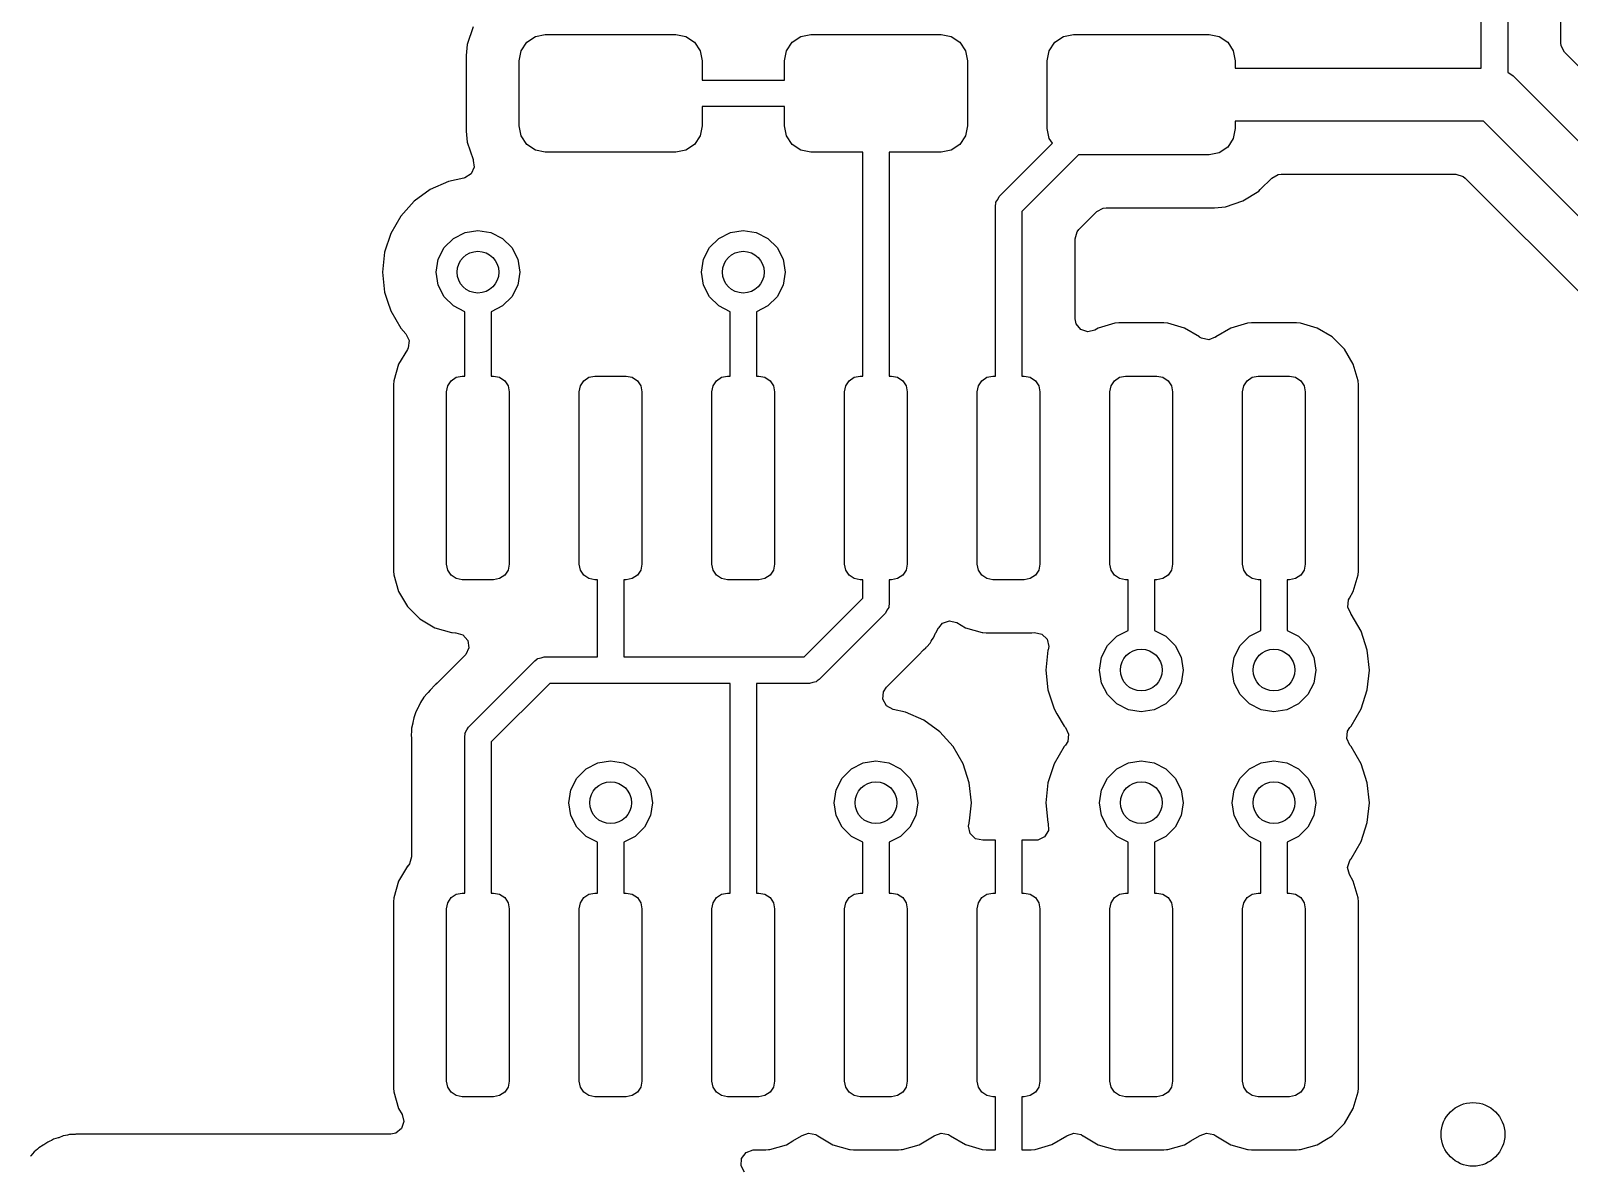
# Model space of a CAD drawing. Extents: x 7 to 11, y -4.75 to -1.25.
# Drawn here: x 7.581 to 8.161, y -2.063 to -1.634 of the extents above; entities that cross this region are included whole.
import ezdxf

# ---------------------------------------------------------------- set-up
doc = ezdxf.new("R2010")
doc.units = 0
doc.header["$MEASUREMENT"] = 0
doc.layers.add('BLACK', color=7, linetype='CONTINUOUS')

msp = doc.modelspace()

# ---------------------------------------------------------------- linework, layer by layer
at = {"layer": 'BLACK', "linetype": 'CONTINUOUS'}
for p, q in [((8.12807, -1.64807), (8.12807, -1.51014)), ((8.13807, -1.50807), (8.13807, -1.64962)), ((8.15809, -1.63858), (8.15809, -1.51138)), ((7.74815, -1.63257), (7.74595, -1.6392)), ((7.74595, -1.6392), (7.74553, -1.64329)), ((7.74595, -1.6392), (7.74595, -1.6392)), ((7.7663, -1.64151), (7.76843, -1.63832)), ((7.76843, -1.63832), (7.77163, -1.63618)), ((7.77163, -1.63618), (7.77539, -1.63543)), ((7.77539, -1.63543), (7.82461, -1.63543)), ((7.82461, -1.63543), (7.82837, -1.63618)), ((7.82837, -1.63618), (7.83157, -1.63832)), ((7.83157, -1.63832), (7.8337, -1.64151)), ((7.8663, -1.64151), (7.86843, -1.63832)), ((7.86843, -1.63832), (7.87163, -1.63618)), ((7.87163, -1.63618), (7.87539, -1.63543)), ((7.87539, -1.63543), (7.92461, -1.63543)), ((7.92461, -1.63543), (7.92837, -1.63618)), ((7.92837, -1.63618), (7.93157, -1.63832)), ((7.93157, -1.63832), (7.9337, -1.64151)), ((7.96532, -1.64151), (7.96745, -1.63832)), ((7.96745, -1.63832), (7.97064, -1.63618)), ((7.97064, -1.63618), (7.97441, -1.63543)), ((7.97441, -1.63543), (8.02559, -1.63543)), ((8.02559, -1.63543), (8.02936, -1.63618)), ((8.02936, -1.63618), (8.03255, -1.63832)), ((8.03255, -1.63832), (8.03468, -1.64151)), ((8.1582, -1.63964), (8.15809, -1.63858)), ((8.15954, -1.64209), (8.1582, -1.63964)), ((7.74553, -1.64329), (7.74553, -1.67187)), ((7.76555, -1.64528), (7.7663, -1.64151)), ((7.76555, -1.66988), (7.76555, -1.64528)), ((7.8337, -1.64151), (7.83445, -1.64528)), ((7.83445, -1.64528), (7.83445, -1.65258)), ((7.86555, -1.64528), (7.8663, -1.64151)), ((7.86555, -1.65258), (7.86555, -1.64528)), ((7.9337, -1.64151), (7.93445, -1.64528)), ((7.93445, -1.64528), (7.93445, -1.66988)), ((7.96457, -1.64528), (7.96532, -1.64151)), ((7.96457, -1.67087), (7.96457, -1.64528)), ((8.03468, -1.64151), (8.03543, -1.64528)), ((8.03543, -1.64528), (8.03543, -1.64807)), ((8.22092, -1.70346), (8.15954, -1.64209)), ((8.03543, -1.64807), (8.075, -1.64807)), ((8.075, -1.64807), (8.12807, -1.64807)), ((8.13807, -1.64962), (8.14014, -1.651)), ((8.14014, -1.651), (8.14014, -1.651)), ((8.14014, -1.651), (8.20707, -1.71793)), ((7.83445, -1.65258), (7.86555, -1.65258)), ((7.86555, -1.66258), (7.83445, -1.66258)), ((7.83445, -1.66258), (7.83445, -1.66988)), ((7.86555, -1.66988), (7.86555, -1.66258)), ((8.075, -1.66807), (8.03543, -1.66807)), ((8.03543, -1.66807), (8.03543, -1.67087)), ((8.12893, -1.66807), (8.075, -1.66807)), ((8.19, -1.72914), (8.12893, -1.66807)), ((7.74553, -1.67187), (7.74595, -1.67596)), ((7.7663, -1.67365), (7.76555, -1.66988)), ((7.76843, -1.67684), (7.7663, -1.67365)), ((7.8337, -1.67365), (7.83157, -1.67684)), ((7.83445, -1.66988), (7.8337, -1.67365)), ((7.8663, -1.67365), (7.86555, -1.66988)), ((7.86843, -1.67684), (7.8663, -1.67365)), ((7.9337, -1.67365), (7.93157, -1.67684)), ((7.93445, -1.66988), (7.9337, -1.67365)), ((7.96532, -1.67463), (7.96457, -1.67087)), ((7.96651, -1.67642), (7.96532, -1.67463)), ((8.03468, -1.67463), (8.03255, -1.67783)), ((8.03543, -1.67087), (8.03468, -1.67463)), ((7.74595, -1.67596), (7.74705, -1.67927)), ((7.74705, -1.67927), (7.74815, -1.68259)), ((7.77163, -1.67898), (7.76843, -1.67684)), ((7.77539, -1.67972), (7.77163, -1.67898)), ((7.82461, -1.67972), (7.77539, -1.67972)), ((7.82837, -1.67898), (7.82461, -1.67972)), ((7.83157, -1.67684), (7.82837, -1.67898)), ((7.87163, -1.67898), (7.86843, -1.67684)), ((7.87539, -1.67972), (7.87163, -1.67898)), ((7.895, -1.67972), (7.87539, -1.67972)), ((7.895, -1.76417), (7.895, -1.67972)), ((7.92461, -1.67972), (7.905, -1.67972)), ((7.905, -1.67972), (7.905, -1.76417)), ((7.92837, -1.67898), (7.92461, -1.67972)), ((7.93157, -1.67684), (7.92837, -1.67898)), ((7.94646, -1.69646), (7.96651, -1.67642)), ((7.97636, -1.68071), (7.955, -1.70207)), ((8.02559, -1.68071), (7.97636, -1.68071)), ((8.02936, -1.67996), (8.02559, -1.68071)), ((8.03255, -1.67783), (8.02936, -1.67996)), ((7.74858, -1.68538), (7.74744, -1.68793)), ((7.74815, -1.68259), (7.74815, -1.68259)), ((7.74815, -1.68259), (7.74816, -1.68261)), ((7.74816, -1.68261), (7.74816, -1.68263)), ((7.74816, -1.68263), (7.74824, -1.68286)), ((7.74824, -1.68286), (7.7482, -1.68288)), ((7.7482, -1.68288), (7.74858, -1.68538)), ((7.73889, -1.6908), (7.73202, -1.69385)), ((7.74469, -1.68956), (7.73889, -1.6908)), ((7.7451, -1.68946), (7.74469, -1.68956)), ((7.74744, -1.68793), (7.7451, -1.68946)), ((8.04483, -1.69385), (8.04914, -1.68954)), ((8.04914, -1.68954), (8.0516, -1.6882)), ((8.0516, -1.6882), (8.05265, -1.68809)), ((8.05265, -1.68809), (8.07149, -1.68809)), ((8.07149, -1.68809), (8.11858, -1.68809)), ((8.11858, -1.68809), (8.12126, -1.68888)), ((8.12126, -1.68888), (8.12209, -1.68954)), ((8.12209, -1.68954), (8.16853, -1.73598)), ((7.72593, -1.69827), (7.7209, -1.70386)), ((7.73202, -1.69385), (7.72593, -1.69827)), ((7.94517, -1.69884), (7.9452, -1.69859)), ((7.9452, -1.69859), (7.94587, -1.69755)), ((7.94587, -1.69755), (7.94646, -1.69646)), ((8.03167, -1.70031), (8.0383, -1.69811)), ((8.0383, -1.69811), (8.04424, -1.69445)), ((8.04424, -1.69445), (8.04483, -1.69385)), ((7.7209, -1.70386), (7.71714, -1.71037)), ((7.7209, -1.70386), (7.7209, -1.70386)), ((7.945, -1.7), (7.94513, -1.69912)), ((7.945, -1.76417), (7.945, -1.7)), ((7.94511, -1.69894), (7.94517, -1.69884)), ((7.94513, -1.69912), (7.94511, -1.69894)), ((7.955, -1.70207), (7.955, -1.76417)), ((7.97647, -1.70891), (7.9832, -1.70218)), ((7.9832, -1.70218), (7.98566, -1.70084)), ((7.98566, -1.70084), (7.98671, -1.70073)), ((7.98671, -1.70073), (8.02758, -1.70073)), ((8.02758, -1.70073), (8.03167, -1.70031)), ((7.71714, -1.71037), (7.71482, -1.71752)), ((7.71714, -1.71037), (7.71714, -1.71037)), ((7.74074, -1.71226), (7.74513, -1.71002)), ((7.74513, -1.71002), (7.75, -1.70925)), ((7.75, -1.70925), (7.75487, -1.71002)), ((7.75487, -1.71002), (7.75926, -1.71226)), ((7.84074, -1.71226), (7.84513, -1.71002)), ((7.84513, -1.71002), (7.85, -1.70925)), ((7.85, -1.70925), (7.85487, -1.71002)), ((7.85487, -1.71002), (7.85926, -1.71226)), ((7.97502, -1.71242), (7.97581, -1.70974)), ((7.97581, -1.70974), (7.97647, -1.70891)), ((7.73502, -1.72013), (7.73726, -1.71574)), ((7.73726, -1.71574), (7.74074, -1.71226)), ((7.75926, -1.71226), (7.76274, -1.71574)), ((7.76274, -1.71574), (7.76498, -1.72013)), ((7.83502, -1.72013), (7.83726, -1.71574)), ((7.83726, -1.71574), (7.84074, -1.71226)), ((7.85926, -1.71226), (7.86274, -1.71574)), ((7.86274, -1.71574), (7.86498, -1.72013)), ((7.97502, -1.74254), (7.97502, -1.71242)), ((7.71482, -1.71752), (7.71404, -1.725)), ((7.73425, -1.725), (7.73502, -1.72013)), ((7.76498, -1.72013), (7.76575, -1.725)), ((7.83425, -1.725), (7.83502, -1.72013)), ((7.86498, -1.72013), (7.86575, -1.725)), ((7.71404, -1.725), (7.71482, -1.73248)), ((7.73502, -1.72987), (7.73425, -1.725)), ((7.76575, -1.725), (7.76498, -1.72987)), ((7.83502, -1.72987), (7.83425, -1.725)), ((7.86575, -1.725), (7.86498, -1.72987)), ((7.71482, -1.73248), (7.71596, -1.73598)), ((7.73726, -1.73426), (7.73502, -1.72987)), ((7.76498, -1.72987), (7.76274, -1.73426)), ((7.83726, -1.73426), (7.83502, -1.72987)), ((7.86498, -1.72987), (7.86274, -1.73426)), ((7.71596, -1.73598), (7.71714, -1.73963)), ((7.74074, -1.73774), (7.73726, -1.73426)), ((7.745, -1.73991), (7.74074, -1.73774)), ((7.75926, -1.73774), (7.755, -1.73991)), ((7.76274, -1.73426), (7.75926, -1.73774)), ((7.84074, -1.73774), (7.83726, -1.73426)), ((7.845, -1.73991), (7.84074, -1.73774)), ((7.85926, -1.73774), (7.855, -1.73991)), ((7.86274, -1.73426), (7.85926, -1.73774)), ((7.71714, -1.73963), (7.71714, -1.73963)), ((7.71714, -1.73963), (7.7209, -1.74614)), ((7.745, -1.76417), (7.745, -1.73991)), ((7.755, -1.73991), (7.755, -1.76417)), ((7.845, -1.76417), (7.845, -1.73991)), ((7.855, -1.73991), (7.855, -1.76417)), ((7.97539, -1.74443), (7.97502, -1.74254)), ((7.97715, -1.74661), (7.97539, -1.74443)), ((7.99001, -1.74427), (7.98372, -1.7461)), ((7.99148, -1.74415), (7.99001, -1.74427)), ((8.00852, -1.74415), (7.99148, -1.74415)), ((7.99148, -1.74415), (7.99148, -1.74415)), ((8.00999, -1.74427), (8.00852, -1.74415)), ((8.00852, -1.74415), (8.00852, -1.74415)), ((8.01628, -1.7461), (8.00999, -1.74427)), ((8.04001, -1.74427), (8.03372, -1.7461)), ((8.04148, -1.74415), (8.04001, -1.74427)), ((8.05852, -1.74415), (8.04148, -1.74415)), ((8.04148, -1.74415), (8.04148, -1.74415)), ((8.05999, -1.74427), (8.05852, -1.74415)), ((8.05852, -1.74415), (8.05852, -1.74415)), ((8.06628, -1.7461), (8.05999, -1.74427)), ((7.7209, -1.74614), (7.7209, -1.74614)), ((7.7209, -1.74614), (7.72283, -1.74828)), ((7.72283, -1.74828), (7.72404, -1.7508)), ((7.72404, -1.7508), (7.72369, -1.75357)), ((7.9798, -1.7475), (7.97715, -1.74661)), ((7.98251, -1.74681), (7.9798, -1.7475)), ((7.98372, -1.7461), (7.98251, -1.74681)), ((8.02192, -1.74943), (8.01628, -1.7461)), ((8.02196, -1.74946), (8.02192, -1.74943)), ((8.0227, -1.74993), (8.02196, -1.74946)), ((8.02544, -1.75048), (8.0227, -1.74993)), ((8.02779, -1.74956), (8.02544, -1.75048)), ((8.02781, -1.74959), (8.02779, -1.74956)), ((8.028, -1.74947), (8.02781, -1.74959)), ((8.02804, -1.74946), (8.028, -1.74947)), ((8.02808, -1.74943), (8.02804, -1.74946)), ((8.03372, -1.7461), (8.02808, -1.74943)), ((8.07192, -1.74943), (8.06628, -1.7461)), ((8.07655, -1.75406), (8.07192, -1.74943)), ((8.07192, -1.74943), (8.07192, -1.74943)), ((7.72341, -1.75412), (7.72011, -1.7597)), ((7.72369, -1.75357), (7.72341, -1.75412)), ((8.07989, -1.7597), (8.07655, -1.75406)), ((8.07655, -1.75406), (8.07655, -1.75406)), ((7.72011, -1.7597), (7.71828, -1.76599)), ((8.08172, -1.76599), (8.07989, -1.7597)), ((8.07989, -1.7597), (8.07989, -1.7597)), ((8.07989, -1.7597), (8.07989, -1.7597)), ((7.71828, -1.76599), (7.71817, -1.76746)), ((7.71817, -1.76746), (7.71817, -1.83766)), ((7.73819, -1.77008), (7.73864, -1.76782)), ((7.73864, -1.76782), (7.73992, -1.7659)), ((7.73992, -1.7659), (7.74183, -1.76462)), ((7.74183, -1.76462), (7.74409, -1.76417)), ((7.74409, -1.76417), (7.745, -1.76417)), ((7.755, -1.76417), (7.75591, -1.76417)), ((7.75591, -1.76417), (7.75817, -1.76462)), ((7.75817, -1.76462), (7.76008, -1.7659)), ((7.76008, -1.7659), (7.76136, -1.76782)), ((7.76136, -1.76782), (7.76181, -1.77008)), ((7.78819, -1.77008), (7.78864, -1.76782)), ((7.78864, -1.76782), (7.78992, -1.7659)), ((7.78992, -1.7659), (7.79183, -1.76462)), ((7.79183, -1.76462), (7.79409, -1.76417)), ((7.79409, -1.76417), (7.80591, -1.76417)), ((7.80591, -1.76417), (7.80817, -1.76462)), ((7.80817, -1.76462), (7.81008, -1.7659)), ((7.81008, -1.7659), (7.81136, -1.76782)), ((7.81136, -1.76782), (7.81181, -1.77008)), ((7.83819, -1.77008), (7.83864, -1.76782)), ((7.83864, -1.76782), (7.83992, -1.7659)), ((7.83992, -1.7659), (7.84183, -1.76462)), ((7.84183, -1.76462), (7.84409, -1.76417)), ((7.84409, -1.76417), (7.845, -1.76417)), ((7.855, -1.76417), (7.85591, -1.76417)), ((7.85591, -1.76417), (7.85817, -1.76462)), ((7.85817, -1.76462), (7.86008, -1.7659)), ((7.86008, -1.7659), (7.86136, -1.76782)), ((7.86136, -1.76782), (7.86181, -1.77008)), ((7.88819, -1.77008), (7.88864, -1.76782)), ((7.88864, -1.76782), (7.88992, -1.7659)), ((7.88992, -1.7659), (7.89183, -1.76462)), ((7.89183, -1.76462), (7.89409, -1.76417)), ((7.89409, -1.76417), (7.895, -1.76417)), ((7.905, -1.76417), (7.90591, -1.76417)), ((7.90591, -1.76417), (7.90817, -1.76462)), ((7.90817, -1.76462), (7.91008, -1.7659)), ((7.91008, -1.7659), (7.91136, -1.76782)), ((7.91136, -1.76782), (7.91181, -1.77008)), ((7.93819, -1.77008), (7.93864, -1.76782)), ((7.93864, -1.76782), (7.93992, -1.7659)), ((7.93992, -1.7659), (7.94183, -1.76462)), ((7.94183, -1.76462), (7.94409, -1.76417)), ((7.94409, -1.76417), (7.945, -1.76417)), ((7.955, -1.76417), (7.95591, -1.76417)), ((7.95591, -1.76417), (7.95817, -1.76462)), ((7.95817, -1.76462), (7.96008, -1.7659)), ((7.96008, -1.7659), (7.96136, -1.76782)), ((7.96136, -1.76782), (7.96181, -1.77008)), ((7.98819, -1.77008), (7.98864, -1.76782)), ((7.98864, -1.76782), (7.98992, -1.7659)), ((7.98992, -1.7659), (7.99183, -1.76462)), ((7.99183, -1.76462), (7.99409, -1.76417)), ((7.99409, -1.76417), (8.00591, -1.76417)), ((8.00591, -1.76417), (8.00817, -1.76462)), ((8.00817, -1.76462), (8.01008, -1.7659)), ((8.01008, -1.7659), (8.01136, -1.76782)), ((8.01136, -1.76782), (8.01181, -1.77008)), ((8.03819, -1.77008), (8.03864, -1.76782)), ((8.03864, -1.76782), (8.03992, -1.7659)), ((8.03992, -1.7659), (8.04183, -1.76462)), ((8.04183, -1.76462), (8.04409, -1.76417)), ((8.04409, -1.76417), (8.05591, -1.76417)), ((8.05591, -1.76417), (8.05817, -1.76462)), ((8.05817, -1.76462), (8.06008, -1.7659)), ((8.06008, -1.7659), (8.06136, -1.76782)), ((8.06136, -1.76782), (8.06181, -1.77008)), ((8.08183, -1.76746), (8.08172, -1.76599)), ((8.08183, -1.83766), (8.08183, -1.76746)), ((7.73819, -1.83504), (7.73819, -1.77008)), ((7.76181, -1.77008), (7.76181, -1.83504)), ((7.78819, -1.83504), (7.78819, -1.77008)), ((7.81181, -1.77008), (7.81181, -1.83504)), ((7.83819, -1.83504), (7.83819, -1.77008)), ((7.86181, -1.77008), (7.86181, -1.83504)), ((7.88819, -1.83504), (7.88819, -1.77008)), ((7.91181, -1.77008), (7.91181, -1.83504)), ((7.93819, -1.83504), (7.93819, -1.77008)), ((7.96181, -1.77008), (7.96181, -1.83504)), ((7.98819, -1.83504), (7.98819, -1.77008)), ((8.01181, -1.77008), (8.01181, -1.83504)), ((8.03819, -1.83504), (8.03819, -1.77008)), ((8.06181, -1.77008), (8.06181, -1.83504)), ((7.71817, -1.83766), (7.71828, -1.83913)), ((7.73864, -1.8373), (7.73819, -1.83504)), ((7.73992, -1.83922), (7.73864, -1.8373)), ((7.76136, -1.8373), (7.76008, -1.83922)), ((7.76181, -1.83504), (7.76136, -1.8373)), ((7.78864, -1.8373), (7.78819, -1.83504)), ((7.78992, -1.83922), (7.78864, -1.8373)), ((7.81136, -1.8373), (7.81008, -1.83922)), ((7.81181, -1.83504), (7.81136, -1.8373)), ((7.83864, -1.8373), (7.83819, -1.83504)), ((7.83992, -1.83922), (7.83864, -1.8373)), ((7.86136, -1.8373), (7.86008, -1.83922)), ((7.86181, -1.83504), (7.86136, -1.8373)), ((7.88864, -1.8373), (7.88819, -1.83504)), ((7.88992, -1.83922), (7.88864, -1.8373)), ((7.91136, -1.8373), (7.91008, -1.83922)), ((7.91181, -1.83504), (7.91136, -1.8373)), ((7.93864, -1.8373), (7.93819, -1.83504)), ((7.93992, -1.83922), (7.93864, -1.8373)), ((7.96136, -1.8373), (7.96008, -1.83922)), ((7.96181, -1.83504), (7.96136, -1.8373)), ((7.98864, -1.8373), (7.98819, -1.83504)), ((7.98992, -1.83922), (7.98864, -1.8373)), ((8.01136, -1.8373), (8.01008, -1.83922)), ((8.01181, -1.83504), (8.01136, -1.8373)), ((8.03864, -1.8373), (8.03819, -1.83504)), ((8.03992, -1.83922), (8.03864, -1.8373)), ((8.06136, -1.8373), (8.06008, -1.83922)), ((8.06181, -1.83504), (8.06136, -1.8373)), ((8.08172, -1.83913), (8.08183, -1.83766)), ((7.71828, -1.83913), (7.72011, -1.84542)), ((7.74183, -1.8405), (7.73992, -1.83922)), ((7.74409, -1.84094), (7.74183, -1.8405)), ((7.75591, -1.84094), (7.74409, -1.84094)), ((7.75817, -1.8405), (7.75591, -1.84094)), ((7.76008, -1.83922), (7.75817, -1.8405)), ((7.79183, -1.8405), (7.78992, -1.83922)), ((7.79409, -1.84094), (7.79183, -1.8405)), ((7.795, -1.84094), (7.79409, -1.84094)), ((7.795, -1.87), (7.795, -1.84094)), ((7.80591, -1.84094), (7.805, -1.84094)), ((7.805, -1.84094), (7.805, -1.87)), ((7.80817, -1.8405), (7.80591, -1.84094)), ((7.81008, -1.83922), (7.80817, -1.8405)), ((7.84183, -1.8405), (7.83992, -1.83922)), ((7.84409, -1.84094), (7.84183, -1.8405)), ((7.85591, -1.84094), (7.84409, -1.84094)), ((7.85817, -1.8405), (7.85591, -1.84094)), ((7.86008, -1.83922), (7.85817, -1.8405)), ((7.89183, -1.8405), (7.88992, -1.83922)), ((7.89409, -1.84094), (7.89183, -1.8405)), ((7.895, -1.84094), (7.89409, -1.84094)), ((7.895, -1.84793), (7.895, -1.84094)), ((7.90591, -1.84094), (7.905, -1.84094)), ((7.905, -1.84094), (7.905, -1.85)), ((7.90817, -1.8405), (7.90591, -1.84094)), ((7.91008, -1.83922), (7.90817, -1.8405)), ((7.94183, -1.8405), (7.93992, -1.83922)), ((7.94409, -1.84094), (7.94183, -1.8405)), ((7.95591, -1.84094), (7.94409, -1.84094)), ((7.95817, -1.8405), (7.95591, -1.84094)), ((7.96008, -1.83922), (7.95817, -1.8405)), ((7.99183, -1.8405), (7.98992, -1.83922)), ((7.99409, -1.84094), (7.99183, -1.8405)), ((7.995, -1.84094), (7.99409, -1.84094)), ((7.995, -1.86009), (7.995, -1.84094)), ((8.00591, -1.84094), (8.005, -1.84094)), ((8.005, -1.84094), (8.005, -1.86009)), ((8.00817, -1.8405), (8.00591, -1.84094)), ((8.01008, -1.83922), (8.00817, -1.8405)), ((8.04183, -1.8405), (8.03992, -1.83922)), ((8.04409, -1.84094), (8.04183, -1.8405)), ((8.045, -1.84094), (8.04409, -1.84094)), ((8.045, -1.86009), (8.045, -1.84094)), ((8.05591, -1.84094), (8.055, -1.84094)), ((8.055, -1.84094), (8.055, -1.86009)), ((8.05817, -1.8405), (8.05591, -1.84094)), ((8.06008, -1.83922), (8.05817, -1.8405)), ((8.07989, -1.84542), (8.08172, -1.83913)), ((7.72011, -1.84542), (7.72345, -1.85106)), ((7.87293, -1.87), (7.895, -1.84793)), ((8.07779, -1.85123), (8.07813, -1.84846)), ((8.07813, -1.84846), (8.07841, -1.84791)), ((8.07841, -1.84791), (8.07989, -1.84542)), ((7.72345, -1.85106), (7.72345, -1.85106)), ((7.72345, -1.85106), (7.72808, -1.85569)), ((7.90354, -1.85354), (7.87854, -1.87854)), ((7.90413, -1.85245), (7.90354, -1.85354)), ((7.9048, -1.85141), (7.90413, -1.85245)), ((7.90483, -1.85116), (7.9048, -1.85141)), ((7.90489, -1.85106), (7.90483, -1.85116)), ((7.905, -1.85), (7.90487, -1.85088)), ((7.90487, -1.85088), (7.90489, -1.85106)), ((8.07895, -1.85365), (8.07779, -1.85123)), ((8.07896, -1.85368), (8.07894, -1.85365)), ((8.07894, -1.85365), (8.07895, -1.85365)), ((8.079, -1.85375), (8.07896, -1.85368)), ((8.0791, -1.85386), (8.079, -1.85375)), ((8.08286, -1.86037), (8.0791, -1.85386)), ((7.72808, -1.85569), (7.72808, -1.85569)), ((7.72808, -1.85569), (7.73372, -1.85902)), ((7.73372, -1.85902), (7.73372, -1.85902)), ((7.73372, -1.85902), (7.73372, -1.85902)), ((7.73372, -1.85902), (7.74001, -1.86085)), ((7.74001, -1.86085), (7.74023, -1.86087)), ((7.74023, -1.86087), (7.74148, -1.86096)), ((7.74148, -1.86096), (7.74148, -1.86096)), ((7.74148, -1.86096), (7.74168, -1.86096)), ((7.74168, -1.86096), (7.74436, -1.86175)), ((7.92171, -1.86284), (7.92245, -1.86113)), ((7.92245, -1.86113), (7.92255, -1.86092)), ((7.92255, -1.86092), (7.9236, -1.85901)), ((7.9236, -1.85901), (7.92371, -1.85907)), ((7.92371, -1.85907), (7.92506, -1.85735)), ((7.92506, -1.85735), (7.92769, -1.85642)), ((7.92769, -1.85642), (7.93041, -1.85707)), ((7.93041, -1.85707), (7.93048, -1.85711)), ((7.93048, -1.85711), (7.93372, -1.85902)), ((7.93372, -1.85902), (7.94001, -1.86085)), ((7.94001, -1.86085), (7.94023, -1.86087)), ((7.94023, -1.86087), (7.94148, -1.86096)), ((7.94148, -1.86096), (7.94148, -1.86096)), ((7.94148, -1.86096), (7.95852, -1.86096)), ((7.95852, -1.86096), (7.95868, -1.86095)), ((7.95868, -1.86095), (7.95977, -1.86087)), ((7.95977, -1.86087), (7.96251, -1.86144)), ((7.99074, -1.86226), (7.995, -1.86009)), ((8.005, -1.86009), (8.00926, -1.86226)), ((8.04074, -1.86226), (8.045, -1.86009)), ((8.055, -1.86009), (8.05926, -1.86226)), ((8.08518, -1.86752), (8.08286, -1.86037)), ((7.74436, -1.86175), (7.74619, -1.86386)), ((7.74659, -1.86663), (7.74543, -1.86917)), ((7.74619, -1.86386), (7.74659, -1.86663)), ((7.91797, -1.86741), (7.9188, -1.86658)), ((7.9188, -1.86658), (7.91897, -1.86636)), ((7.91897, -1.86636), (7.91913, -1.86618)), ((7.91913, -1.86618), (7.9204, -1.86482)), ((7.9204, -1.86482), (7.92079, -1.86412)), ((7.92079, -1.86412), (7.92122, -1.86347)), ((7.92122, -1.86347), (7.92171, -1.86284)), ((7.96251, -1.86144), (7.9645, -1.8634)), ((7.9645, -1.8634), (7.96511, -1.86613)), ((7.96511, -1.86613), (7.96488, -1.86734)), ((7.98502, -1.87013), (7.98726, -1.86574)), ((7.98726, -1.86574), (7.99074, -1.86226)), ((8.00926, -1.86226), (8.01274, -1.86574)), ((8.01274, -1.86574), (8.01498, -1.87013)), ((8.03502, -1.87013), (8.03726, -1.86574)), ((8.03726, -1.86574), (8.04074, -1.86226)), ((8.05926, -1.86226), (8.06274, -1.86574)), ((8.06274, -1.86574), (8.06498, -1.87013)), ((7.74518, -1.86943), (7.73465, -1.87997)), ((7.74543, -1.86917), (7.74518, -1.86943)), ((7.74646, -1.89646), (7.77146, -1.87146)), ((7.77146, -1.87146), (7.77218, -1.87093)), ((7.77218, -1.87093), (7.7723, -1.87079)), ((7.7723, -1.87079), (7.7724, -1.87076)), ((7.7724, -1.87076), (7.7726, -1.87061)), ((7.7726, -1.87061), (7.77381, -1.87035)), ((7.77381, -1.87035), (7.775, -1.87)), ((7.775, -1.87), (7.795, -1.87)), ((7.805, -1.87), (7.85, -1.87)), ((7.85, -1.87), (7.87293, -1.87)), ((7.90394, -1.88144), (7.91535, -1.87003)), ((7.91535, -1.87003), (7.91584, -1.86964)), ((7.91583, -1.86963), (7.91607, -1.86943)), ((7.91584, -1.86964), (7.91583, -1.86963)), ((7.91607, -1.86943), (7.91797, -1.86741)), ((7.91607, -1.86943), (7.91607, -1.86943)), ((7.96482, -1.86752), (7.96404, -1.875)), ((7.96488, -1.86734), (7.96482, -1.86752)), ((7.98425, -1.875), (7.98502, -1.87013)), ((8.01498, -1.87013), (8.01575, -1.875)), ((8.03425, -1.875), (8.03502, -1.87013)), ((8.06498, -1.87013), (8.06575, -1.875)), ((8.08596, -1.875), (8.08518, -1.86752)), ((7.87854, -1.87854), (7.87782, -1.87907)), ((7.96404, -1.875), (7.96482, -1.88248)), ((7.98502, -1.87987), (7.98425, -1.875)), ((8.01575, -1.875), (8.01498, -1.87987)), ((8.03502, -1.87987), (8.03425, -1.875)), ((8.06575, -1.875), (8.06498, -1.87987)), ((8.08518, -1.88248), (8.08596, -1.875)), ((7.73087, -1.88382), (7.7296, -1.88518)), ((7.73102, -1.88364), (7.73087, -1.88382)), ((7.73119, -1.88342), (7.73102, -1.88364)), ((7.7312, -1.88342), (7.73119, -1.88342)), ((7.73203, -1.88259), (7.7312, -1.88342)), ((7.73393, -1.88057), (7.73203, -1.88259)), ((7.73417, -1.88037), (7.73393, -1.88057)), ((7.73465, -1.87997), (7.73416, -1.88036)), ((7.73416, -1.88036), (7.73417, -1.88037)), ((7.77707, -1.88), (7.755, -1.90207)), ((7.8, -1.88), (7.77707, -1.88)), ((7.845, -1.88), (7.8, -1.88)), ((7.845, -1.95906), (7.845, -1.88)), ((7.875, -1.88), (7.855, -1.88)), ((7.855, -1.88), (7.855, -1.95906)), ((7.87619, -1.87965), (7.875, -1.88)), ((7.8774, -1.87939), (7.87619, -1.87965)), ((7.8776, -1.87924), (7.8774, -1.87939)), ((7.8777, -1.87921), (7.8776, -1.87924)), ((7.87782, -1.87907), (7.8777, -1.87921)), ((7.90261, -1.88602), (7.9028, -1.88323)), ((7.9028, -1.88323), (7.90394, -1.88144)), ((7.96482, -1.88248), (7.96593, -1.88588)), ((7.98726, -1.88426), (7.98502, -1.87987)), ((7.99074, -1.88774), (7.98726, -1.88426)), ((8.01274, -1.88426), (8.00926, -1.88774)), ((8.01498, -1.87987), (8.01274, -1.88426)), ((8.03726, -1.88426), (8.03502, -1.87987)), ((8.04074, -1.88774), (8.03726, -1.88426)), ((8.06274, -1.88426), (8.05926, -1.88774)), ((8.06498, -1.87987), (8.06274, -1.88426)), ((8.08286, -1.88963), (8.08518, -1.88248)), ((7.72745, -1.88908), (7.72655, -1.89072)), ((7.72755, -1.88887), (7.72745, -1.88908)), ((7.72829, -1.88716), (7.72755, -1.88887)), ((7.72878, -1.88653), (7.72829, -1.88716)), ((7.72829, -1.88716), (7.72829, -1.88716)), ((7.72921, -1.88588), (7.72878, -1.88653)), ((7.7296, -1.88518), (7.72921, -1.88588)), ((7.7296, -1.88518), (7.7296, -1.88518)), ((7.90396, -1.88847), (7.90261, -1.88602)), ((7.90642, -1.8898), (7.90396, -1.88847)), ((7.91111, -1.8908), (7.90642, -1.8898)), ((7.96593, -1.88588), (7.96714, -1.88963)), ((7.96714, -1.88963), (7.96822, -1.89149)), ((7.99513, -1.88998), (7.99074, -1.88774)), ((8, -1.89075), (7.99513, -1.88998)), ((8.00487, -1.88998), (8, -1.89075)), ((8.00926, -1.88774), (8.00487, -1.88998)), ((8.04513, -1.88998), (8.04074, -1.88774)), ((8.05, -1.89075), (8.04513, -1.88998)), ((8.05487, -1.88998), (8.05, -1.89075)), ((8.05926, -1.88774), (8.05487, -1.88998)), ((8.0791, -1.89614), (8.08286, -1.88963)), ((7.72544, -1.89503), (7.72498, -1.89684)), ((7.72549, -1.89481), (7.72544, -1.89503)), ((7.72578, -1.89296), (7.72549, -1.89481)), ((7.7261, -1.89223), (7.72578, -1.89296)), ((7.72578, -1.89296), (7.72578, -1.89296)), ((7.72635, -1.89149), (7.7261, -1.89223)), ((7.72655, -1.89072), (7.72635, -1.89149)), ((7.72655, -1.89072), (7.72655, -1.89072)), ((7.91798, -1.89385), (7.91111, -1.8908)), ((7.92407, -1.89827), (7.91798, -1.89385)), ((7.96822, -1.89149), (7.9709, -1.89614)), ((7.72492, -1.89842), (7.72479, -1.89921)), ((7.72479, -1.89921), (7.72479, -1.89921)), ((7.72479, -1.89921), (7.72497, -1.90106)), ((7.72498, -1.89764), (7.72492, -1.89842)), ((7.72497, -1.90106), (7.72498, -1.9013)), ((7.72498, -1.89684), (7.72498, -1.89764)), ((7.72498, -1.9013), (7.72498, -1.94536)), ((7.745, -1.9), (7.74513, -1.89912)), ((7.745, -1.95906), (7.745, -1.9)), ((7.74511, -1.89894), (7.74517, -1.89884)), ((7.74513, -1.89912), (7.74511, -1.89894)), ((7.74517, -1.89884), (7.7452, -1.89859)), ((7.7452, -1.89859), (7.74587, -1.89755)), ((7.74587, -1.89755), (7.74646, -1.89646)), ((7.9291, -1.90386), (7.92407, -1.89827)), ((7.9709, -1.89614), (7.9709, -1.89614)), ((7.9709, -1.89614), (7.97139, -1.89668)), ((7.97139, -1.89668), (7.9726, -1.8992)), ((7.9726, -1.8992), (7.97226, -1.90197)), ((8.0774, -1.9008), (8.07774, -1.89803)), ((8.07861, -1.90332), (8.0774, -1.9008)), ((8.07774, -1.89803), (8.07861, -1.89668)), ((8.07861, -1.89668), (8.0791, -1.89614)), ((7.755, -1.90207), (7.755, -1.95906)), ((7.93286, -1.91037), (7.9291, -1.90386)), ((7.9291, -1.90386), (7.9291, -1.90386)), ((7.9291, -1.90386), (7.9291, -1.90386)), ((7.9709, -1.90386), (7.96714, -1.91037)), ((7.97139, -1.90332), (7.9709, -1.90386)), ((7.9709, -1.90386), (7.9709, -1.90386)), ((7.97226, -1.90197), (7.97139, -1.90332)), ((8.0791, -1.90386), (8.07861, -1.90332)), ((8.08286, -1.91037), (8.0791, -1.90386)), ((7.78726, -1.91574), (7.79074, -1.91226)), ((7.79074, -1.91226), (7.79513, -1.91002)), ((7.79513, -1.91002), (7.8, -1.90925)), ((7.8, -1.90925), (7.80487, -1.91002)), ((7.80487, -1.91002), (7.80926, -1.91226)), ((7.80926, -1.91226), (7.81274, -1.91574)), ((7.88726, -1.91574), (7.89074, -1.91226)), ((7.89074, -1.91226), (7.89513, -1.91002)), ((7.89513, -1.91002), (7.9, -1.90925)), ((7.9, -1.90925), (7.90487, -1.91002)), ((7.90487, -1.91002), (7.90926, -1.91226)), ((7.90926, -1.91226), (7.91274, -1.91574)), ((7.93518, -1.91752), (7.93286, -1.91037)), ((7.96714, -1.91037), (7.96482, -1.91752)), ((7.96714, -1.91037), (7.96714, -1.91037)), ((7.98726, -1.91574), (7.99074, -1.91226)), ((7.99074, -1.91226), (7.99513, -1.91002)), ((7.99513, -1.91002), (8, -1.90925)), ((8, -1.90925), (8.00487, -1.91002)), ((8.00487, -1.91002), (8.00926, -1.91226)), ((8.00926, -1.91226), (8.01274, -1.91574)), ((8.03726, -1.91574), (8.04074, -1.91226)), ((8.04074, -1.91226), (8.04513, -1.91002)), ((8.04513, -1.91002), (8.05, -1.90925)), ((8.05, -1.90925), (8.05487, -1.91002)), ((8.05487, -1.91002), (8.05926, -1.91226)), ((8.05926, -1.91226), (8.06274, -1.91574)), ((8.08518, -1.91752), (8.08286, -1.91037)), ((7.78502, -1.92013), (7.78726, -1.91574)), ((7.81274, -1.91574), (7.81498, -1.92013)), ((7.88502, -1.92013), (7.88726, -1.91574)), ((7.91274, -1.91574), (7.91498, -1.92013)), ((7.93596, -1.925), (7.93518, -1.91752)), ((7.96482, -1.91752), (7.96404, -1.925)), ((7.98502, -1.92013), (7.98726, -1.91574)), ((8.01274, -1.91574), (8.01498, -1.92013)), ((8.03502, -1.92013), (8.03726, -1.91574)), ((8.06274, -1.91574), (8.06498, -1.92013)), ((8.08596, -1.925), (8.08518, -1.91752)), ((7.78425, -1.925), (7.78502, -1.92013)), ((7.81498, -1.92013), (7.81575, -1.925)), ((7.88425, -1.925), (7.88502, -1.92013)), ((7.91498, -1.92013), (7.91575, -1.925)), ((7.98425, -1.925), (7.98502, -1.92013)), ((8.01498, -1.92013), (8.01575, -1.925)), ((8.03425, -1.925), (8.03502, -1.92013)), ((8.06498, -1.92013), (8.06575, -1.925)), ((7.78502, -1.92987), (7.78425, -1.925)), ((7.78726, -1.93426), (7.78502, -1.92987)), ((7.81498, -1.92987), (7.81274, -1.93426)), ((7.81575, -1.925), (7.81498, -1.92987)), ((7.88502, -1.92987), (7.88425, -1.925)), ((7.88726, -1.93426), (7.88502, -1.92987)), ((7.91498, -1.92987), (7.91274, -1.93426)), ((7.91575, -1.925), (7.91498, -1.92987)), ((7.93525, -1.93177), (7.93596, -1.925)), ((7.96404, -1.925), (7.96482, -1.93248)), ((7.98502, -1.92987), (7.98425, -1.925)), ((7.98726, -1.93426), (7.98502, -1.92987)), ((8.01498, -1.92987), (8.01274, -1.93426)), ((8.01575, -1.925), (8.01498, -1.92987)), ((8.03502, -1.92987), (8.03425, -1.925)), ((8.03726, -1.93426), (8.03502, -1.92987)), ((8.06498, -1.92987), (8.06274, -1.93426)), ((8.06575, -1.925), (8.06498, -1.92987)), ((8.08518, -1.93248), (8.08596, -1.925)), ((7.79074, -1.93774), (7.78726, -1.93426)), ((7.81274, -1.93426), (7.80926, -1.93774)), ((7.89074, -1.93774), (7.88726, -1.93426)), ((7.91274, -1.93426), (7.90926, -1.93774)), ((7.93488, -1.93389), (7.93511, -1.93268)), ((7.9355, -1.93662), (7.93488, -1.93389)), ((7.93511, -1.93268), (7.93518, -1.93248)), ((7.93518, -1.93248), (7.93525, -1.93177)), ((7.96497, -1.93547), (7.96352, -1.93786)), ((7.96482, -1.93248), (7.96489, -1.93268)), ((7.96489, -1.93268), (7.96497, -1.93547)), ((7.99074, -1.93774), (7.98726, -1.93426)), ((8.01274, -1.93426), (8.00926, -1.93774)), ((8.04074, -1.93774), (8.03726, -1.93426)), ((8.06274, -1.93426), (8.05926, -1.93774)), ((8.08286, -1.93963), (8.08518, -1.93248)), ((7.795, -1.93991), (7.79074, -1.93774)), ((7.795, -1.95906), (7.795, -1.93991)), ((7.80926, -1.93774), (7.805, -1.93991)), ((7.805, -1.93991), (7.805, -1.95906)), ((7.895, -1.93991), (7.89074, -1.93774)), ((7.895, -1.95906), (7.895, -1.93991)), ((7.90926, -1.93774), (7.905, -1.93991)), ((7.905, -1.93991), (7.905, -1.95906)), ((7.93749, -1.93858), (7.9355, -1.93662)), ((7.94022, -1.93915), (7.93749, -1.93858)), ((7.94148, -1.93906), (7.94022, -1.93915)), ((7.945, -1.93906), (7.94148, -1.93906)), ((7.94148, -1.93906), (7.94148, -1.93906)), ((7.945, -1.95906), (7.945, -1.93906)), ((7.95852, -1.93906), (7.955, -1.93906)), ((7.955, -1.93906), (7.955, -1.95906)), ((7.95978, -1.93915), (7.95852, -1.93906)), ((7.96101, -1.9391), (7.95978, -1.93915)), ((7.96352, -1.93786), (7.96101, -1.9391)), ((7.995, -1.93991), (7.99074, -1.93774)), ((7.995, -1.95906), (7.995, -1.93991)), ((8.00926, -1.93774), (8.005, -1.93991)), ((8.005, -1.93991), (8.005, -1.95906)), ((8.045, -1.93991), (8.04074, -1.93774)), ((8.045, -1.95906), (8.045, -1.93991)), ((8.05926, -1.93774), (8.055, -1.93991)), ((8.055, -1.93991), (8.055, -1.95906)), ((8.0791, -1.94614), (8.08286, -1.93963)), ((7.72419, -1.94804), (7.72353, -1.94886)), ((7.72498, -1.94536), (7.72419, -1.94804)), ((8.07773, -1.94938), (8.07861, -1.94673)), ((8.07861, -1.94673), (8.079, -1.94625)), ((8.079, -1.94625), (8.0791, -1.94614)), ((7.72345, -1.94894), (7.72011, -1.95458)), ((7.72353, -1.94886), (7.72345, -1.94894)), ((7.72345, -1.94894), (7.72345, -1.94894)), ((8.07841, -1.95209), (8.07773, -1.94938)), ((8.07989, -1.95458), (8.07841, -1.95209)), ((7.72011, -1.95458), (7.71828, -1.96087)), ((7.73992, -1.96078), (7.74183, -1.9595)), ((7.74183, -1.9595), (7.74409, -1.95906)), ((7.74409, -1.95906), (7.745, -1.95906)), ((7.755, -1.95906), (7.75591, -1.95906)), ((7.75591, -1.95906), (7.75817, -1.9595)), ((7.75817, -1.9595), (7.76008, -1.96078)), ((7.78992, -1.96078), (7.79183, -1.9595)), ((7.79183, -1.9595), (7.79409, -1.95906)), ((7.79409, -1.95906), (7.795, -1.95906)), ((7.805, -1.95906), (7.80591, -1.95906)), ((7.80591, -1.95906), (7.80817, -1.9595)), ((7.80817, -1.9595), (7.81008, -1.96078)), ((7.83992, -1.96078), (7.84183, -1.9595)), ((7.84183, -1.9595), (7.84409, -1.95906)), ((7.84409, -1.95906), (7.845, -1.95906)), ((7.855, -1.95906), (7.85591, -1.95906)), ((7.85591, -1.95906), (7.85817, -1.9595)), ((7.85817, -1.9595), (7.86008, -1.96078)), ((7.88992, -1.96078), (7.89183, -1.9595)), ((7.89183, -1.9595), (7.89409, -1.95906)), ((7.89409, -1.95906), (7.895, -1.95906)), ((7.905, -1.95906), (7.90591, -1.95906)), ((7.90591, -1.95906), (7.90817, -1.9595)), ((7.90817, -1.9595), (7.91008, -1.96078)), ((7.93992, -1.96078), (7.94183, -1.9595)), ((7.94183, -1.9595), (7.94409, -1.95906)), ((7.94409, -1.95906), (7.945, -1.95906)), ((7.955, -1.95906), (7.95591, -1.95906)), ((7.95591, -1.95906), (7.95817, -1.9595)), ((7.95817, -1.9595), (7.96008, -1.96078)), ((7.98992, -1.96078), (7.99183, -1.9595)), ((7.99183, -1.9595), (7.99409, -1.95906)), ((7.99409, -1.95906), (7.995, -1.95906)), ((8.005, -1.95906), (8.00591, -1.95906)), ((8.00591, -1.95906), (8.00817, -1.9595)), ((8.00817, -1.9595), (8.01008, -1.96078)), ((8.03992, -1.96078), (8.04183, -1.9595)), ((8.04183, -1.9595), (8.04409, -1.95906)), ((8.04409, -1.95906), (8.045, -1.95906)), ((8.055, -1.95906), (8.05591, -1.95906)), ((8.05591, -1.95906), (8.05817, -1.9595)), ((8.05817, -1.9595), (8.06008, -1.96078)), ((8.08172, -1.96087), (8.07989, -1.95458)), ((7.71828, -1.96087), (7.71817, -1.96234)), ((7.71817, -1.96234), (7.71817, -2.03254)), ((7.73819, -1.96496), (7.73864, -1.9627)), ((7.73819, -2.02992), (7.73819, -1.96496)), ((7.73864, -1.9627), (7.73992, -1.96078)), ((7.76008, -1.96078), (7.76136, -1.9627)), ((7.76136, -1.9627), (7.76181, -1.96496)), ((7.76181, -1.96496), (7.76181, -2.02992)), ((7.78819, -1.96496), (7.78864, -1.9627)), ((7.78819, -2.02992), (7.78819, -1.96496)), ((7.78864, -1.9627), (7.78992, -1.96078)), ((7.81008, -1.96078), (7.81136, -1.9627)), ((7.81136, -1.9627), (7.81181, -1.96496)), ((7.81181, -1.96496), (7.81181, -2.02992)), ((7.83819, -1.96496), (7.83864, -1.9627)), ((7.83819, -2.02992), (7.83819, -1.96496)), ((7.83864, -1.9627), (7.83992, -1.96078)), ((7.86008, -1.96078), (7.86136, -1.9627)), ((7.86136, -1.9627), (7.86181, -1.96496)), ((7.86181, -1.96496), (7.86181, -2.02992)), ((7.88819, -1.96496), (7.88864, -1.9627)), ((7.88819, -2.02992), (7.88819, -1.96496)), ((7.88864, -1.9627), (7.88992, -1.96078)), ((7.91008, -1.96078), (7.91136, -1.9627)), ((7.91136, -1.9627), (7.91181, -1.96496)), ((7.91181, -1.96496), (7.91181, -2.02992)), ((7.93819, -1.96496), (7.93864, -1.9627)), ((7.93819, -2.02992), (7.93819, -1.96496)), ((7.93864, -1.9627), (7.93992, -1.96078)), ((7.96008, -1.96078), (7.96136, -1.9627)), ((7.96136, -1.9627), (7.96181, -1.96496)), ((7.96181, -1.96496), (7.96181, -2.02992)), ((7.98819, -1.96496), (7.98864, -1.9627)), ((7.98819, -2.02992), (7.98819, -1.96496)), ((7.98864, -1.9627), (7.98992, -1.96078)), ((8.01008, -1.96078), (8.01136, -1.9627)), ((8.01136, -1.9627), (8.01181, -1.96496)), ((8.01181, -1.96496), (8.01181, -2.02992)), ((8.03819, -1.96496), (8.03864, -1.9627)), ((8.03819, -2.02992), (8.03819, -1.96496)), ((8.03864, -1.9627), (8.03992, -1.96078)), ((8.06008, -1.96078), (8.06136, -1.9627)), ((8.06136, -1.9627), (8.06181, -1.96496)), ((8.06181, -1.96496), (8.06181, -2.02992)), ((8.08183, -1.96234), (8.08172, -1.96087)), ((8.08183, -2.03254), (8.08183, -1.96234)), ((7.71817, -2.03254), (7.71828, -2.03401)), ((7.71828, -2.03401), (7.72011, -2.0403)), ((7.73864, -2.03218), (7.73819, -2.02992)), ((7.73992, -2.0341), (7.73864, -2.03218)), ((7.74183, -2.03538), (7.73992, -2.0341)), ((7.76008, -2.0341), (7.75817, -2.03538)), ((7.76136, -2.03218), (7.76008, -2.0341)), ((7.76181, -2.02992), (7.76136, -2.03218)), ((7.78864, -2.03218), (7.78819, -2.02992)), ((7.78992, -2.0341), (7.78864, -2.03218)), ((7.79183, -2.03538), (7.78992, -2.0341)), ((7.81008, -2.0341), (7.80817, -2.03538)), ((7.81136, -2.03218), (7.81008, -2.0341)), ((7.81181, -2.02992), (7.81136, -2.03218)), ((7.83864, -2.03218), (7.83819, -2.02992)), ((7.83992, -2.0341), (7.83864, -2.03218)), ((7.84183, -2.03538), (7.83992, -2.0341)), ((7.86008, -2.0341), (7.85817, -2.03538)), ((7.86136, -2.03218), (7.86008, -2.0341)), ((7.86181, -2.02992), (7.86136, -2.03218)), ((7.88864, -2.03218), (7.88819, -2.02992)), ((7.88992, -2.0341), (7.88864, -2.03218)), ((7.89183, -2.03538), (7.88992, -2.0341)), ((7.91008, -2.0341), (7.90817, -2.03538)), ((7.91136, -2.03218), (7.91008, -2.0341)), ((7.91181, -2.02992), (7.91136, -2.03218)), ((7.93864, -2.03218), (7.93819, -2.02992)), ((7.93992, -2.0341), (7.93864, -2.03218)), ((7.94183, -2.03538), (7.93992, -2.0341)), ((7.96008, -2.0341), (7.95817, -2.03538)), ((7.96136, -2.03218), (7.96008, -2.0341)), ((7.96181, -2.02992), (7.96136, -2.03218)), ((7.98864, -2.03218), (7.98819, -2.02992)), ((7.98992, -2.0341), (7.98864, -2.03218)), ((7.99183, -2.03538), (7.98992, -2.0341)), ((8.01008, -2.0341), (8.00817, -2.03538)), ((8.01136, -2.03218), (8.01008, -2.0341)), ((8.01181, -2.02992), (8.01136, -2.03218)), ((8.03864, -2.03218), (8.03819, -2.02992)), ((8.03992, -2.0341), (8.03864, -2.03218)), ((8.04183, -2.03538), (8.03992, -2.0341)), ((8.06008, -2.0341), (8.05817, -2.03538)), ((8.06136, -2.03218), (8.06008, -2.0341)), ((8.06181, -2.02992), (8.06136, -2.03218)), ((8.07989, -2.0403), (8.08172, -2.03401)), ((8.08172, -2.03401), (8.08183, -2.03254)), ((7.72011, -2.0403), (7.72141, -2.04249)), ((7.74409, -2.03583), (7.74183, -2.03538)), ((7.75591, -2.03583), (7.74409, -2.03583)), ((7.75817, -2.03538), (7.75591, -2.03583)), ((7.79409, -2.03583), (7.79183, -2.03538)), ((7.80591, -2.03583), (7.79409, -2.03583)), ((7.80817, -2.03538), (7.80591, -2.03583)), ((7.84409, -2.03583), (7.84183, -2.03538)), ((7.85591, -2.03583), (7.84409, -2.03583)), ((7.85817, -2.03538), (7.85591, -2.03583)), ((7.89409, -2.03583), (7.89183, -2.03538)), ((7.90591, -2.03583), (7.89409, -2.03583)), ((7.90817, -2.03538), (7.90591, -2.03583)), ((7.94409, -2.03583), (7.94183, -2.03538)), ((7.945, -2.03583), (7.94409, -2.03583)), ((7.945, -2.05583), (7.945, -2.03583)), ((7.95591, -2.03583), (7.955, -2.03583)), ((7.955, -2.03583), (7.955, -2.05583)), ((7.95817, -2.03538), (7.95591, -2.03583)), ((7.99409, -2.03583), (7.99183, -2.03538)), ((8.00591, -2.03583), (7.99409, -2.03583)), ((8.00817, -2.03538), (8.00591, -2.03583)), ((8.04409, -2.03583), (8.04183, -2.03538)), ((8.05591, -2.03583), (8.04409, -2.03583)), ((8.05817, -2.03538), (8.05591, -2.03583)), ((8.07655, -2.04594), (8.07989, -2.0403)), ((7.7221, -2.0452), (7.72121, -2.04785)), ((7.72141, -2.04249), (7.7221, -2.0452)), ((8.07192, -2.05057), (8.07655, -2.04594)), ((7.58929, -2.05226), (7.5886, -2.05261)), ((7.58998, -2.05186), (7.58929, -2.05226)), ((7.59177, -2.05134), (7.58998, -2.05186)), ((7.58998, -2.05186), (7.58998, -2.05186)), ((7.592, -2.05126), (7.59177, -2.05134)), ((7.59373, -2.05057), (7.592, -2.05126)), ((7.59452, -2.05047), (7.59373, -2.05057)), ((7.59373, -2.05057), (7.59373, -2.05057)), ((7.59529, -2.05032), (7.59452, -2.05047)), ((7.59605, -2.05009), (7.59529, -2.05032)), ((7.59792, -2.05003), (7.59605, -2.05009)), ((7.59605, -2.05009), (7.59605, -2.05009)), ((7.59815, -2.05002), (7.59792, -2.05003)), ((7.59843, -2.04998), (7.59815, -2.05002)), ((7.59961, -2.04998), (7.59843, -2.04998)), ((7.60237, -2.04989), (7.59961, -2.04998)), ((7.60268, -2.04992), (7.60237, -2.04989)), ((7.60269, -2.04991), (7.60268, -2.04992)), ((7.60331, -2.04998), (7.60269, -2.04991)), ((7.71714, -2.04998), (7.60331, -2.04998)), ((7.71903, -2.04961), (7.71714, -2.04998)), ((7.72121, -2.04785), (7.71903, -2.04961)), ((7.86628, -2.0539), (7.86872, -2.05246)), ((7.86872, -2.05246), (7.87192, -2.05057)), ((7.87192, -2.05057), (7.87196, -2.05054)), ((7.87192, -2.05057), (7.87192, -2.05057)), ((7.87196, -2.05054), (7.87199, -2.05053)), ((7.87199, -2.05053), (7.87219, -2.05041)), ((7.87219, -2.05041), (7.87221, -2.05044)), ((7.87221, -2.05044), (7.87456, -2.04952)), ((7.87456, -2.04952), (7.8773, -2.05007)), ((7.8773, -2.05007), (7.87804, -2.05054)), ((7.87804, -2.05054), (7.87808, -2.05057)), ((7.87808, -2.05057), (7.87808, -2.05057)), ((7.87808, -2.05057), (7.87808, -2.05057)), ((7.87808, -2.05057), (7.87808, -2.05057)), ((7.87808, -2.05057), (7.88372, -2.0539)), ((7.91628, -2.0539), (7.92063, -2.05134)), ((7.92063, -2.05134), (7.92192, -2.05057)), ((7.92192, -2.05057), (7.92198, -2.05053)), ((7.92192, -2.05057), (7.92192, -2.05057)), ((7.92198, -2.05053), (7.92203, -2.05051)), ((7.92203, -2.05051), (7.92219, -2.05041)), ((7.92219, -2.05041), (7.92221, -2.05044)), ((7.92221, -2.05044), (7.92458, -2.04951)), ((7.92458, -2.04951), (7.92732, -2.05005)), ((7.92732, -2.05005), (7.92806, -2.05053)), ((7.92806, -2.05053), (7.92809, -2.05055)), ((7.92809, -2.05055), (7.93372, -2.05389)), ((7.96628, -2.05389), (7.97191, -2.05055)), ((7.97191, -2.05055), (7.97194, -2.05053)), ((7.97194, -2.05053), (7.97197, -2.05051)), ((7.97197, -2.05051), (7.97218, -2.05039)), ((7.97218, -2.05039), (7.9722, -2.05043)), ((7.9722, -2.05043), (7.97454, -2.04951)), ((7.97454, -2.04951), (7.97729, -2.05005)), ((7.97729, -2.05005), (7.97802, -2.05053)), ((7.97802, -2.05053), (7.97808, -2.05057)), ((7.97808, -2.05057), (7.98372, -2.0539)), ((8.01628, -2.0539), (8.01872, -2.05246)), ((8.01872, -2.05246), (8.02192, -2.05057)), ((8.02192, -2.05057), (8.02196, -2.05054)), ((8.02192, -2.05057), (8.02192, -2.05057)), ((8.02196, -2.05054), (8.02199, -2.05053)), ((8.02199, -2.05053), (8.02219, -2.05041)), ((8.02219, -2.05041), (8.02221, -2.05044)), ((8.02221, -2.05044), (8.02456, -2.04952)), ((8.02456, -2.04952), (8.0273, -2.05007)), ((8.0273, -2.05007), (8.02804, -2.05054)), ((8.02804, -2.05054), (8.02808, -2.05057)), ((8.02808, -2.05057), (8.02808, -2.05057)), ((8.02808, -2.05057), (8.02808, -2.05057)), ((8.02808, -2.05057), (8.02808, -2.05057)), ((8.02808, -2.05057), (8.03372, -2.0539)), ((8.06628, -2.0539), (8.06975, -2.05186)), ((8.06975, -2.05186), (8.07192, -2.05057)), ((7.58155, -2.05805), (7.58139, -2.05823)), ((7.58274, -2.05662), (7.58155, -2.05805)), ((7.58339, -2.05615), (7.58274, -2.05662)), ((7.58398, -2.05564), (7.58339, -2.05615)), ((7.58454, -2.05507), (7.58398, -2.05564)), ((7.58615, -2.05412), (7.58454, -2.05507)), ((7.58634, -2.054), (7.58615, -2.05412)), ((7.58785, -2.0529), (7.58634, -2.054)), ((7.5886, -2.05261), (7.58785, -2.0529)), ((7.84936, -2.05907), (7.85104, -2.05684)), ((7.85104, -2.05684), (7.85366, -2.05586)), ((7.85366, -2.05586), (7.85401, -2.05585)), ((7.85401, -2.05585), (7.85852, -2.05585)), ((7.85852, -2.05585), (7.8595, -2.05577)), ((7.8595, -2.05577), (7.85999, -2.05573)), ((7.85999, -2.05573), (7.86628, -2.0539)), ((7.86628, -2.0539), (7.86628, -2.0539)), ((7.86628, -2.0539), (7.86628, -2.0539)), ((7.88372, -2.0539), (7.88372, -2.0539)), ((7.88372, -2.0539), (7.88372, -2.0539)), ((7.88372, -2.0539), (7.89001, -2.05573)), ((7.89001, -2.05573), (7.8903, -2.05575)), ((7.8903, -2.05575), (7.89148, -2.05585)), ((7.89148, -2.05585), (7.89148, -2.05585)), ((7.89148, -2.05585), (7.90852, -2.05585)), ((7.90852, -2.05585), (7.9095, -2.05577)), ((7.9095, -2.05577), (7.90999, -2.05573)), ((7.90999, -2.05573), (7.91628, -2.0539)), ((7.91628, -2.0539), (7.91628, -2.0539)), ((7.91628, -2.0539), (7.91628, -2.0539)), ((7.93372, -2.05389), (7.94001, -2.05571)), ((7.94001, -2.05571), (7.94001, -2.05571)), ((7.94001, -2.05571), (7.94148, -2.05583)), ((7.94148, -2.05583), (7.945, -2.05583)), ((7.945, -2.05583), (7.945, -2.05583)), ((7.955, -2.05583), (7.95852, -2.05583)), ((7.95852, -2.05583), (7.95999, -2.05571)), ((7.95999, -2.05571), (7.96628, -2.05389)), ((7.98372, -2.0539), (7.98372, -2.0539)), ((7.98372, -2.0539), (7.98372, -2.0539)), ((7.98372, -2.0539), (7.99001, -2.05573)), ((7.99001, -2.05573), (7.9903, -2.05575)), ((7.9903, -2.05575), (7.99148, -2.05585)), ((7.99148, -2.05585), (7.99148, -2.05585)), ((7.99148, -2.05585), (8.00852, -2.05585)), ((8.00852, -2.05585), (8.0095, -2.05577)), ((8.0095, -2.05577), (8.00999, -2.05573)), ((8.00999, -2.05573), (8.01628, -2.0539)), ((8.01628, -2.0539), (8.01628, -2.0539)), ((8.01628, -2.0539), (8.01628, -2.0539)), ((8.03372, -2.0539), (8.03372, -2.0539)), ((8.03372, -2.0539), (8.03372, -2.0539)), ((8.03372, -2.0539), (8.04001, -2.05573)), ((8.04001, -2.05573), (8.0403, -2.05575)), ((8.0403, -2.05575), (8.04148, -2.05585)), ((8.04148, -2.05585), (8.04148, -2.05585)), ((8.04148, -2.05585), (8.05852, -2.05585)), ((8.05852, -2.05585), (8.0595, -2.05577)), ((8.0595, -2.05577), (8.05999, -2.05573)), ((8.05999, -2.05573), (8.06628, -2.0539)), ((8.06628, -2.0539), (8.06628, -2.0539)), ((8.06628, -2.0539), (8.06628, -2.0539)), ((7.84917, -2.06186), (7.84936, -2.05907)), ((7.85051, -2.06431), (7.84917, -2.06186))]:
    msp.add_line(p, q, dxfattribs=at)
at = {"layer": 'BLACK'}
for centre, radius in [((7.75, -1.725), 0.00787), ((7.85, -1.725), 0.00787), ((8, -1.875), 0.00787), ((8.05, -1.875), 0.00787), ((7.8, -1.925), 0.00787), ((7.9, -1.925), 0.00787), ((8, -1.925), 0.00787), ((8.05, -1.925), 0.00787), ((8.125, -2.05), 0.012)]:
    msp.add_circle(centre, radius, dxfattribs=at)

doc.saveas('drawing.dxf')
